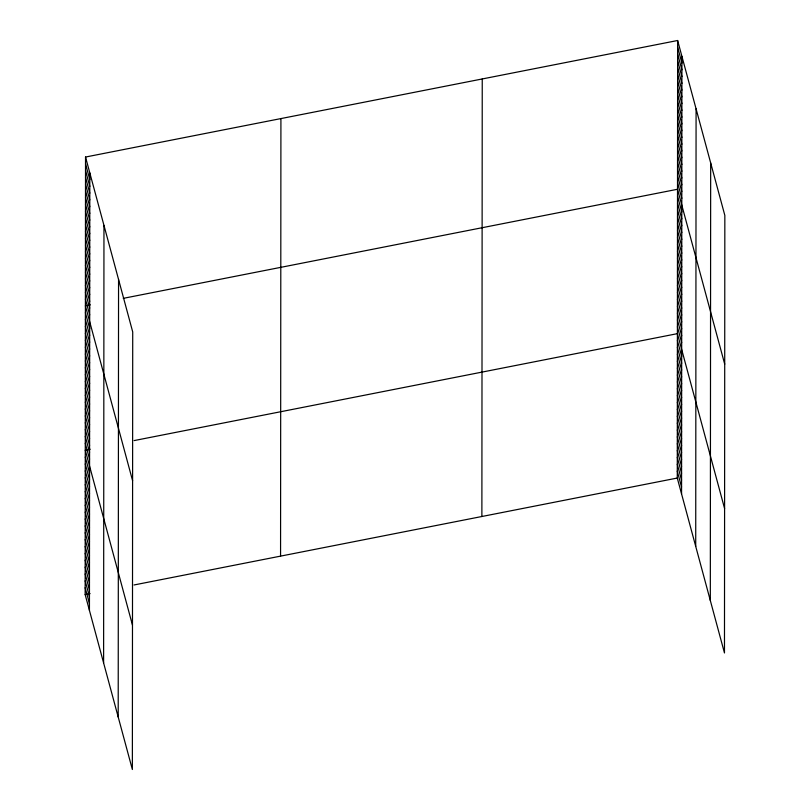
<?xml version="1.0" encoding="UTF-8"?>
<svg xmlns="http://www.w3.org/2000/svg" width="810" height="810" viewBox="0 0 810 810"><rect width="100%" height="100%" fill="white"/><g stroke="black" fill="none" stroke-linecap="round" stroke-linejoin="round"><path stroke-width="1.21" d="M85.526 157.039L132.719 331.958L132.364 769.5L85.161 594.581L85.526 157.039L677.636 40.5L724.839 215.419L724.474 652.961L677.281 478.042L677.636 40.5M89.444 610.456L89.809 172.905M103.609 662.934L103.963 225.393M118.199 717.012L118.554 279.47M280.564 556.126L280.918 118.584M481.879 516.496L482.244 78.955M681.564 493.908L681.919 56.366M695.719 546.396L696.084 108.854M710.319 600.473L710.674 162.931M90.285 304.843L85.404 305.805L132.597 480.725M123.262 298.353L677.514 189.267L724.717 364.176M90.173 449.236L85.283 450.198L132.476 625.107M134.136 440.579L677.403 333.649L724.596 508.569M85.161 594.581L90.052 593.619M134.014 584.972L677.281 478.042M677.636 47.264L681.919 63.129M677.626 54.027L681.909 69.893M677.626 60.79L681.899 76.656M677.616 67.544L681.899 83.42M677.616 74.307L681.888 90.173M677.606 81.071L681.888 96.937M677.595 87.834L681.878 103.7M677.595 94.598L681.878 110.464M677.585 101.361L681.868 117.227M677.585 108.125L681.868 123.991M677.575 114.878L681.858 130.754M677.575 121.642L681.858 137.508M677.565 128.405L681.848 144.271M677.565 135.169L681.838 151.035M677.555 141.932L681.838 157.798M677.545 148.696L681.828 164.562M677.545 155.459L681.828 171.325M677.535 162.213L681.817 178.089M677.535 168.976L681.817 184.842M677.524 175.74L681.807 191.606M677.524 182.503L681.807 198.369M677.514 196.141L681.797 212.007M677.504 203.016L681.787 218.882M677.504 209.891L681.777 225.757M677.494 216.766L681.777 232.632M677.484 223.641L681.767 239.507M677.484 230.516L681.767 246.382M677.474 237.391L681.757 253.267M677.474 244.266L681.757 260.142M677.464 251.151L681.747 267.017M677.464 258.025L681.747 273.891M677.454 264.9L681.736 280.766M677.454 271.775L681.726 287.641M677.443 278.65L681.726 294.516M677.433 285.525L681.716 301.391M677.433 292.4L681.716 308.266M677.423 299.275L681.706 315.141M677.423 306.15L681.706 322.016M677.413 313.024L681.696 328.89M677.413 319.899L681.696 335.775M677.403 326.774L681.686 342.65M677.393 340.534L681.676 356.4M677.383 347.409L681.666 363.275M677.383 354.284L681.666 370.15M677.373 361.159L681.655 377.025M677.373 368.034L681.655 383.899M677.362 374.908L681.645 390.774M677.362 381.783L681.645 397.649M677.352 388.658L681.635 404.524M677.352 395.533L681.625 411.399M677.342 402.408L681.625 418.274M677.332 409.283L681.615 425.159M677.332 416.158L681.615 432.034M677.322 423.033L681.605 438.909M677.322 429.918L681.605 445.783M677.312 436.792L681.595 452.658M677.312 443.667L681.595 459.533M677.302 450.542L681.585 466.408M677.302 457.417L681.574 473.283M677.292 464.292L681.574 480.158M677.281 471.167L681.564 487.033M85.516 163.802L89.799 179.668M85.516 170.566L89.799 186.432M85.506 177.329L89.788 193.195M85.506 184.093L89.778 199.959M85.495 190.846L89.778 206.722M85.495 197.61L89.768 213.486M85.485 204.373L89.768 220.239M85.475 211.137L89.758 227.002M85.475 217.9L89.758 233.766M85.465 224.664L89.748 240.529M85.465 231.427L89.748 247.293M85.455 238.18L89.738 254.056M85.455 244.944L89.738 260.82M85.445 251.707L89.728 267.573M85.445 258.471L89.718 274.337M85.435 265.234L89.718 281.1M85.435 271.998L89.707 287.864M85.425 278.761L89.707 294.627M85.414 285.515L89.697 301.391M85.414 292.278L89.697 308.154M85.404 299.042L89.687 314.908M85.394 312.68L89.677 328.546M85.394 319.555L89.677 335.421M85.384 326.43L89.667 342.296M85.384 333.305L89.657 349.181M85.374 340.18L89.657 356.056M85.364 347.055L89.647 362.931M85.364 353.94L89.647 369.805M85.354 360.815L89.637 376.68M85.354 367.689L89.637 383.555M85.344 374.564L89.626 390.43M85.344 381.439L89.626 397.305M85.334 388.314L89.616 404.18M85.334 395.189L89.606 411.055M85.323 402.064L89.606 417.93M85.313 408.939L89.596 424.804M85.313 415.813L89.596 431.679M85.303 422.688L89.586 438.564M85.303 429.563L89.586 445.439M85.293 436.448L89.576 452.314M85.293 443.323L89.576 459.189M85.283 457.073L89.556 472.939M85.273 463.948L89.556 479.814M85.263 470.823L89.545 486.688M85.263 477.697L89.545 493.563M85.252 484.572L89.535 500.438M85.252 491.447L89.535 507.313M85.242 498.322L89.525 514.188M85.242 505.197L89.525 521.073M85.232 512.072L89.515 527.948M85.232 518.947L89.505 534.823M85.222 525.832L89.505 541.698M85.212 532.707L89.495 548.572M85.212 539.581L89.495 555.447M85.202 546.456L89.485 562.322M85.202 553.331L89.485 569.197M85.192 560.206L89.475 576.072M85.192 567.081L89.475 582.947M85.182 573.956L89.465 589.822M85.182 580.831L89.454 596.697M85.171 587.706L89.454 603.572"/></g></svg>
